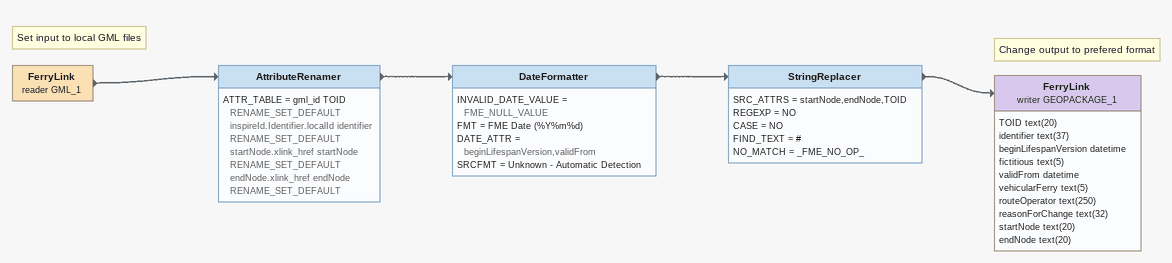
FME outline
Note: Set input to local GML files
FerryLink (reader GML_1)
    -> AttributeRenamer
AttributeRenamer
    ATTR_TABLE = gml_id TOID RENAME_SET_DEFAULT  inspireId.Identifier.localId identifier RENAME_SET_DEFAULT  startNode.xlink_href startNode RENAME_SET_DEFAULT  endNode.xlink_href endNode RENAME_SET_DEFAULT
    -> DateFormatter
DateFormatter
    INVALID_DATE_VALUE = FME_NULL_VALUE
    FMT = FME Date (%Y%m%d)
    DATE_ATTR = beginLifespanVersion,validFrom
    SRCFMT = Unknown - Automatic Detection
    -> StringReplacer
StringReplacer
    SRC_ATTRS = startNode,endNode,TOID
    REGEXP = NO
    CASE = NO
    FIND_TEXT = #
    NO_MATCH = _FME_NO_OP_
    -> FerryLink (writer GEOPACKAGE_1)
Note: Change output to prefered format
FerryLink (writer GEOPACKAGE_1)
    attributes: TOID text(20), identifier text(37), beginLifespanVersion datetime, fictitious text(5), validFrom datetime, vehicularFerry text(5), routeOperator text(250), reasonForChange text(32), startNode text(20), endNode text(20)
